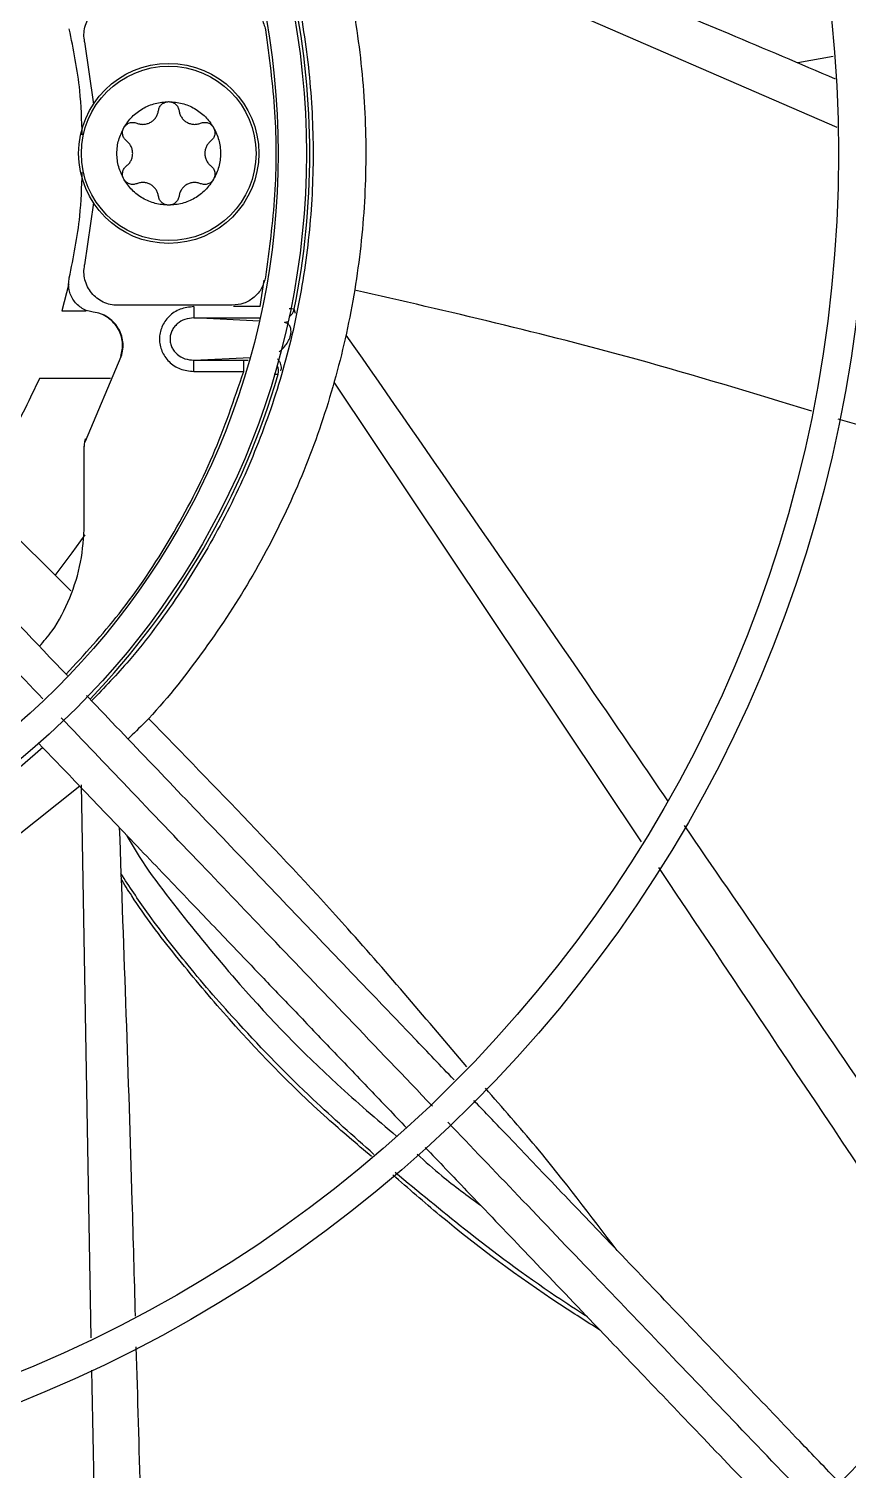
# Model space of a CAD drawing. Header units: inches. Extents: x 1229 to 1453, y -1023 to -720.
# Drawn here: x 1255.95 to 1258.81, y -749.87 to -744.82 of the extents above; entities that cross this region are included whole.
import ezdxf

# ---------------------------------------------------------------- set-up
doc = ezdxf.new("R2010")
doc.units = ezdxf.units.IN
doc.header["$MEASUREMENT"] = 0

msp = doc.modelspace()

# ---------------------------------------------------------------- linework, layer by layer
at = {"color": 18, "linetype": 'Continuous', "lineweight": 25, "true_color": 0x000000}
for p, q in [((1258.7742, -745.1707), (1256.9975, -744.3972)), ((1256.1434, -744.8704), (1256.1743, -745.088)), ((1258.7607, -744.9219), (1258.6368, -744.9438)), ((1256.1743, -745.4336), (1256.1434, -745.6512)), ((1256.0888, -745.7168), (1256.0636, -745.812)), ((1256.7576, -745.7969), (1256.7719, -745.7049)), ((1256.0636, -745.812), (1256.1487, -745.812)), ((1256.6594, -745.7923), (1256.2593, -745.7923)), ((1256.7576, -745.7969), (1256.6645, -745.7969)), ((1256.8808, -745.8209), (1256.8763, -745.8061)), ((1256.7545, -745.8479), (1256.5253, -745.8363)), ((1256.5253, -745.8363), (1256.7571, -745.8363)), ((1256.1467, -746.2679), (1256.2718, -745.9714)), ((1256.2718, -745.9714), (1256.2699, -745.9711)), ((1256.5253, -745.9845), (1256.7223, -745.9746)), ((1256.5253, -745.9845), (1256.6999, -745.9845)), ((1256.5253, -746.0239), (1256.6999, -746.0239)), ((1256.6999, -745.9845), (1256.715, -745.9845)), ((1256.2345, -746.0482), (1255.9856, -746.0482)), ((1258.0911, -747.6698), (1257.0162, -746.0608)), ((1256.1467, -746.2679), (1256.1467, -746.2598)), ((1256.1424, -746.2776), (1256.1424, -746.286)), ((1256.1424, -746.56), (1256.1424, -746.286)), ((1255.7519, -746.4491), (1256.0948, -746.792)), ((1255.9969, -747.3394), (1255.8912, -747.4322)), ((1256.1265, -747.4751), (1255.8912, -747.6627)), ((1256.1669, -749.4053), (1256.1324, -747.4705))]:
    msp.add_line(p, q, dxfattribs=at)
at = {"color": 18, "linetype": 'Continuous', "lineweight": 25, "true_color": 0x000000, "flags": 128}
for points in [[(1256.8548, -745.8502), (1256.8489, -745.8517), (1256.8422, -745.8523)], [(1256.0406, -746.7378), (1256.1003, -746.659), (1256.145, -746.5953)]]:
    msp.add_lwpolyline(points, dxfattribs=at)
at = {"color": 18, "linetype": 'Continuous', "lineweight": 25, "true_color": 0x000000}
for centre, radius in [((1254.1739, -745.2608), 11.7126), ((1254.1739, -745.2608), 8.5704), ((1254.1739, -745.2608), 8.472), ((1254.1739, -745.2608), 6.6478), ((1254.1739, -745.2608), 6.5493), ((1254.1739, -745.2608), 4.7037), ((1254.1739, -745.2608), 4.6053), ((1254.1739, -745.2608), 2.745), ((1254.1739, -745.2608), 2.6465), ((1256.4376, -745.2608), 0.315), ((1256.4376, -745.2608), 0.3053)]:
    msp.add_circle(centre, radius, dxfattribs=at)
for centre, radius, start, end in [((1254.1739, -745.2608), 2.7569, 348.5929, 11.4071), ((1256.8377, -745.7983), 0.0394, 302.4223, 348.5824), ((1256.7825, -746.0225), 0.0394, 343.7311, 29.8927), ((1254.1739, -745.2608), 2.7569, 316.1598, 343.7218), ((1254.1739, -745.2608), 12.9331, 283.26667, 346.73333)]:
    msp.add_arc(centre, radius, start, end, dxfattribs=at)
for points, knots in [([(1242.4643, -745.2608), (1242.4692, -745.0053), (1242.4788, -744.4944), (1242.5568, -743.7313), (1242.681, -742.9748), (1242.8553, -742.228), (1243.0778, -741.4942), (1243.3479, -740.7766), (1243.6644, -740.0781), (1244.0259, -739.4019), (1244.4308, -738.7507), (1244.8774, -738.1274), (1245.3639, -737.5347), (1245.8881, -736.975), (1246.4477, -736.4508), (1247.0405, -735.9644), (1247.6637, -735.5177), (1248.3149, -735.1128), (1248.9912, -734.7513), (1249.6896, -734.4349), (1250.4073, -734.1648), (1251.141, -733.9422), (1251.8878, -733.7681), (1252.6444, -733.6432), (1253.4075, -733.568), (1254.1739, -733.5429), (1254.9402, -733.568), (1255.7033, -733.6432), (1256.4599, -733.7681), (1257.2067, -733.9422), (1257.9404, -734.1648), (1258.6581, -734.4349), (1259.3565, -734.7513), (1260.0328, -735.1128), (1260.684, -735.5177), (1261.3073, -735.9644), (1261.9, -736.4508), (1262.4597, -736.975), (1262.9838, -737.5347), (1263.4703, -738.1274), (1263.9169, -738.7507), (1264.3218, -739.4019), (1264.6833, -740.0781), (1264.9998, -740.7766), (1265.2699, -741.4942), (1265.4924, -742.228), (1265.6667, -742.9748), (1265.7909, -743.7313), (1265.8689, -744.4944), (1265.8786, -745.0053), (1265.8834, -745.2608)], [0, 0, 0, 0, 0.020833, 0.041667, 0.0625, 0.083333, 0.104167, 0.125, 0.145833, 0.166667, 0.1875, 0.208333, 0.229167, 0.25, 0.270833, 0.291667, 0.3125, 0.333333, 0.354167, 0.375, 0.395833, 0.416667, 0.4375, 0.458333, 0.479167, 0.5, 0.520833, 0.541667, 0.5625, 0.583333, 0.604167, 0.625, 0.645833, 0.666667, 0.6875, 0.708333, 0.729167, 0.75, 0.770833, 0.791667, 0.8125, 0.833333, 0.854167, 0.875, 0.895833, 0.916667, 0.9375, 0.958333, 0.979167, 1, 1, 1, 1]), ([(1256.3877, -743.3086), (1256.4493, -743.3818), (1256.5775, -743.5342), (1256.74, -743.7901), (1256.8806, -744.0669), (1256.9907, -744.3574), (1257.0699, -744.6577), (1257.1172, -744.9646), (1257.132, -745.2748), (1257.1142, -745.5849), (1257.064, -745.8914), (1256.982, -746.191), (1256.8689, -746.4802), (1256.7266, -746.7564), (1256.5543, -747.0143), (1256.4094, -747.1997), (1256.3153, -747.2907), (1256.2954, -747.3099)], [0, 0, 0, 0, 0.065205, 0.135665, 0.206125, 0.276585, 0.347045, 0.417505, 0.487965, 0.558425, 0.628885, 0.699345, 0.769805, 0.840265, 0.910725, 0.981186, 1, 1, 1, 1]), ([(1256.2531, -743.4372), (1256.2992, -743.4904), (1256.4076, -743.6156), (1256.5512, -743.8338), (1256.686, -744.0854), (1256.7934, -744.3501), (1256.8732, -744.6243), (1256.9243, -744.9053), (1256.9463, -745.19), (1256.9389, -745.4755), (1256.9022, -745.7587), (1256.8365, -746.0366), (1256.7426, -746.3063), (1256.6216, -746.5651), (1256.4739, -746.8092), (1256.323, -747.0151), (1256.2126, -747.1301), (1256.168, -747.1766)], [0, 0, 0, 0, 0.051393, 0.120749, 0.190107, 0.259464, 0.328821, 0.398178, 0.467535, 0.536892, 0.606249, 0.675606, 0.744963, 0.81432, 0.883677, 0.953035, 1, 1, 1, 1]), ([(1256.9434, -744.2368), (1257.4281, -744.4373), (1258.0375, -744.6892), (1258.644, -744.9467), (1258.768, -744.9994)], [0, 0, 0, 0, 0.7955568, 1, 1, 1, 1]), ([(1256.1434, -744.8704), (1256.1423, -744.8617), (1256.14, -744.8445), (1256.1438, -744.8184), (1256.1529, -744.7938), (1256.1672, -744.7718), (1256.186, -744.7535), (1256.2084, -744.7398), (1256.2332, -744.731), (1256.2506, -744.7299), (1256.2593, -744.7293)], [0, 0, 0, 0, 0.125, 0.250001, 0.374997, 0.5, 0.624996, 0.749999, 0.875018, 1, 1, 1, 1]), ([(1256.6594, -744.7293), (1256.6732, -744.7307), (1256.701, -744.7336), (1256.7372, -744.7556), (1256.7649, -744.7877), (1256.7722, -744.8146), (1256.7759, -744.828)], [0, 0, 0, 0, 0.249982, 0.500003, 0.749993, 1, 1, 1, 1]), ([(1256.1353, -745.1963), (1256.1336, -745.1446), (1256.1295, -745.0195), (1256.1046, -744.8968), (1256.09, -744.8248)], [0, 0, 0, 0, 0.413893, 1, 1, 1, 1]), ([(1256.7759, -744.828), (1256.7886, -744.9238), (1256.814, -745.1154), (1256.814, -745.4062), (1256.7886, -745.5978), (1256.7759, -745.6936)], [0, 0, 0, 0, 0.333333, 0.666667, 1, 1, 1, 1]), ([(1256.2808, -745.1702), (1256.2897, -745.1571), (1256.3076, -745.131), (1256.3462, -745.1024), (1256.3902, -745.0833), (1256.4218, -745.0809), (1256.4376, -745.0797)], [0, 0, 0, 0, 0.25, 0.50001, 0.750001, 1, 1, 1, 1]), ([(1256.326, -745.1549), (1256.33, -745.1562), (1256.338, -745.1589), (1256.3508, -745.1594), (1256.3632, -745.1571), (1256.3749, -745.1521), (1256.3851, -745.1445), (1256.3932, -745.1348), (1256.3992, -745.1236), (1256.4009, -745.1153), (1256.4017, -745.1112)], [0, 0, 0, 0, 0.125011, 0.250006, 0.375015, 0.500015, 0.625016, 0.749997, 0.875001, 1, 1, 1, 1]), ([(1256.4017, -745.1112), (1256.4027, -745.1069), (1256.4048, -745.0984), (1256.4133, -745.0882), (1256.4246, -745.0811), (1256.4333, -745.0802), (1256.4376, -745.0797)], [0, 0, 0, 0, 0.250018, 0.500039, 0.749991, 1, 1, 1, 1]), ([(1256.4376, -745.0797), (1256.442, -745.0802), (1256.4507, -745.0811), (1256.462, -745.0882), (1256.4705, -745.0984), (1256.4726, -745.1069), (1256.4736, -745.1112)], [0, 0, 0, 0, 0.249996, 0.500014, 0.750022, 1, 1, 1, 1]), ([(1256.4376, -745.0797), (1256.4534, -745.0809), (1256.4851, -745.0833), (1256.5291, -745.1024), (1256.5676, -745.131), (1256.5855, -745.1571), (1256.5945, -745.1702)], [0, 0, 0, 0, 0.250018, 0.500003, 0.750006, 1, 1, 1, 1]), ([(1256.4736, -745.1112), (1256.4744, -745.1153), (1256.4761, -745.1236), (1256.482, -745.1348), (1256.4902, -745.1445), (1256.5004, -745.1521), (1256.512, -745.1571), (1256.5245, -745.1594), (1256.5373, -745.1589), (1256.5452, -745.1562), (1256.5492, -745.1549)], [0, 0, 0, 0, 0.125008, 0.249988, 0.374997, 0.499996, 0.624993, 0.749999, 0.874992, 1, 1, 1, 1]), ([(1256.2808, -745.1702), (1256.2834, -745.1667), (1256.2885, -745.1596), (1256.3003, -745.1534), (1256.3135, -745.1511), (1256.3218, -745.1536), (1256.326, -745.1549)], [0, 0, 0, 0, 0.24999, 0.499993, 0.749963, 1, 1, 1, 1]), ([(1256.5492, -745.1549), (1256.5534, -745.1536), (1256.5618, -745.1511), (1256.575, -745.1534), (1256.5868, -745.1596), (1256.5919, -745.1667), (1256.5945, -745.1702)], [0, 0, 0, 0, 0.2499487, 0.5000075, 0.7500107, 1, 1, 1, 1]), ([(1256.2808, -745.3513), (1256.2739, -745.3371), (1256.2602, -745.3085), (1256.2547, -745.2608), (1256.2602, -745.2131), (1256.2739, -745.1845), (1256.2808, -745.1702)], [0, 0, 0, 0, 0.25, 0.5, 0.75, 1, 1, 1, 1]), ([(1256.2901, -745.2171), (1256.2869, -745.2141), (1256.2806, -745.2081), (1256.2759, -745.1956), (1256.2755, -745.1822), (1256.279, -745.1742), (1256.2808, -745.1702)], [0, 0, 0, 0, 0.24999, 0.499996, 0.749992, 1, 1, 1, 1]), ([(1256.2901, -745.3045), (1256.2933, -745.3017), (1256.2996, -745.2961), (1256.3064, -745.2853), (1256.3107, -745.2734), (1256.3121, -745.2608), (1256.3107, -745.2482), (1256.3064, -745.2363), (1256.2996, -745.2255), (1256.2933, -745.2199), (1256.2901, -745.2171)], [0, 0, 0, 0, 0.125011, 0.250004, 0.375001, 0.5, 0.624999, 0.749996, 0.874989, 1, 1, 1, 1]), ([(1256.5852, -745.2171), (1256.582, -745.2199), (1256.5757, -745.2255), (1256.5689, -745.2363), (1256.5646, -745.2482), (1256.5632, -745.2608), (1256.5646, -745.2734), (1256.5689, -745.2853), (1256.5757, -745.2961), (1256.582, -745.3017), (1256.5852, -745.3045)], [0, 0, 0, 0, 0.125011, 0.250004, 0.375001, 0.5, 0.624999, 0.749996, 0.874989, 1, 1, 1, 1]), ([(1256.5945, -745.1702), (1256.5963, -745.1742), (1256.5998, -745.1822), (1256.5993, -745.1956), (1256.5947, -745.2081), (1256.5883, -745.2141), (1256.5852, -745.2171)], [0, 0, 0, 0, 0.250016, 0.500021, 0.750002, 1, 1, 1, 1]), ([(1256.5945, -745.1702), (1256.6013, -745.1845), (1256.6151, -745.2131), (1256.6206, -745.2608), (1256.6151, -745.3085), (1256.6013, -745.3371), (1256.5945, -745.3513)], [0, 0, 0, 0, 0.25, 0.5, 0.75, 1, 1, 1, 1]), ([(1265.8834, -745.2608), (1265.8786, -745.5163), (1265.8689, -746.0272), (1265.7909, -746.7903), (1265.6667, -747.5468), (1265.4924, -748.2936), (1265.2699, -749.0274), (1264.9998, -749.745), (1264.6833, -750.4435), (1264.3218, -751.1197), (1263.9169, -751.7709), (1263.4703, -752.3942), (1262.9838, -752.9869), (1262.4597, -753.5466), (1261.9, -754.0708), (1261.3073, -754.5572), (1260.684, -755.0039), (1260.0328, -755.4088), (1259.3565, -755.7703), (1258.6581, -756.0867), (1257.9404, -756.3568), (1257.2067, -756.5794), (1256.4599, -756.7535), (1255.7033, -756.8784), (1254.9402, -756.9536), (1254.1739, -756.9787), (1253.4075, -756.9536), (1252.6444, -756.8784), (1251.8878, -756.7535), (1251.141, -756.5794), (1250.4073, -756.3568), (1249.6896, -756.0867), (1248.9912, -755.7702), (1248.3149, -755.4088), (1247.6637, -755.0039), (1247.0405, -754.5572), (1246.4477, -754.0708), (1245.8881, -753.5466), (1245.3639, -752.9869), (1244.8774, -752.3942), (1244.4308, -751.7709), (1244.0259, -751.1197), (1243.6644, -750.4435), (1243.3479, -749.745), (1243.0778, -749.0274), (1242.8553, -748.2936), (1242.681, -747.5468), (1242.5568, -746.7903), (1242.4788, -746.0272), (1242.4692, -745.5163), (1242.4643, -745.2608)], [0, 0, 0, 0, 0.020833, 0.041667, 0.0625, 0.083333, 0.104167, 0.125, 0.145833, 0.166667, 0.1875, 0.208333, 0.229167, 0.25, 0.270833, 0.291667, 0.3125, 0.333333, 0.354167, 0.375, 0.395833, 0.416667, 0.4375, 0.458333, 0.479167, 0.5, 0.520833, 0.541667, 0.5625, 0.583333, 0.604167, 0.625, 0.645833, 0.666667, 0.6875, 0.708333, 0.729167, 0.75, 0.770833, 0.791667, 0.8125, 0.833333, 0.854167, 0.875, 0.895833, 0.916667, 0.9375, 0.958333, 0.979167, 1, 1, 1, 1]), ([(1256.2808, -745.3513), (1256.279, -745.3474), (1256.2755, -745.3394), (1256.2759, -745.326), (1256.2806, -745.3135), (1256.2869, -745.3075), (1256.2901, -745.3045)], [0, 0, 0, 0, 0.250008, 0.500004, 0.75001, 1, 1, 1, 1]), ([(1256.5852, -745.3045), (1256.5883, -745.3075), (1256.5947, -745.3135), (1256.5993, -745.326), (1256.5998, -745.3394), (1256.5963, -745.3474), (1256.5945, -745.3513)], [0, 0, 0, 0, 0.249998, 0.499979, 0.749984, 1, 1, 1, 1]), ([(1256.09, -745.6967), (1256.1046, -745.6248), (1256.1294, -745.5027), (1256.1335, -745.3783), (1256.1352, -745.3272)], [0, 0, 0, 0, 0.589248, 1, 1, 1, 1]), ([(1256.326, -745.3667), (1256.3218, -745.368), (1256.3135, -745.3705), (1256.3003, -745.3682), (1256.2885, -745.362), (1256.2834, -745.3549), (1256.2808, -745.3513)], [0, 0, 0, 0, 0.250037, 0.500007, 0.75001, 1, 1, 1, 1]), ([(1256.4376, -745.4419), (1256.4218, -745.4407), (1256.3902, -745.4383), (1256.3462, -745.4192), (1256.3076, -745.3906), (1256.2897, -745.3644), (1256.2808, -745.3513)], [0, 0, 0, 0, 0.2499995, 0.4999904, 0.7499998, 1, 1, 1, 1]), ([(1256.4017, -745.4104), (1256.4009, -745.4063), (1256.3992, -745.398), (1256.3932, -745.3868), (1256.3851, -745.3771), (1256.3749, -745.3695), (1256.3632, -745.3645), (1256.3508, -745.3622), (1256.338, -745.3627), (1256.33, -745.3654), (1256.326, -745.3667)], [0, 0, 0, 0, 0.1249992, 0.2500029, 0.374984, 0.4999854, 0.624985, 0.7499936, 0.8749892, 1, 1, 1, 1]), ([(1256.5945, -745.3513), (1256.5855, -745.3644), (1256.5676, -745.3906), (1256.5291, -745.4192), (1256.4851, -745.4383), (1256.4534, -745.4407), (1256.4376, -745.4419)], [0, 0, 0, 0, 0.249994, 0.499997, 0.749982, 1, 1, 1, 1]), ([(1256.5492, -745.3667), (1256.5452, -745.3654), (1256.5373, -745.3627), (1256.5245, -745.3622), (1256.512, -745.3645), (1256.5004, -745.3695), (1256.4902, -745.3771), (1256.482, -745.3868), (1256.4761, -745.398), (1256.4744, -745.4063), (1256.4736, -745.4104)], [0, 0, 0, 0, 0.125008, 0.250001, 0.375007, 0.500004, 0.625003, 0.750012, 0.874992, 1, 1, 1, 1]), ([(1256.5945, -745.3513), (1256.5919, -745.3549), (1256.5868, -745.362), (1256.575, -745.3682), (1256.5618, -745.3705), (1256.5534, -745.368), (1256.5492, -745.3667)], [0, 0, 0, 0, 0.249989, 0.499993, 0.750051, 1, 1, 1, 1]), ([(1256.4376, -745.4419), (1256.4333, -745.4414), (1256.4246, -745.4405), (1256.4133, -745.4334), (1256.4048, -745.4232), (1256.4027, -745.4147), (1256.4017, -745.4104)], [0, 0, 0, 0, 0.250008, 0.49996, 0.749981, 1, 1, 1, 1]), ([(1256.4736, -745.4104), (1256.4726, -745.4147), (1256.4705, -745.4232), (1256.462, -745.4334), (1256.4507, -745.4405), (1256.442, -745.4414), (1256.4376, -745.4419)], [0, 0, 0, 0, 0.249977, 0.4999854, 0.7500032, 1, 1, 1, 1]), ([(1256.2593, -745.7923), (1256.2506, -745.7917), (1256.2332, -745.7906), (1256.2084, -745.7818), (1256.186, -745.7681), (1256.1672, -745.7497), (1256.1529, -745.7278), (1256.1438, -745.7032), (1256.14, -745.6771), (1256.1423, -745.6599), (1256.1434, -745.6512)], [0, 0, 0, 0, 0.1249821, 0.2500004, 0.3750038, 0.5000003, 0.6250028, 0.7499994, 0.8749997, 1, 1, 1, 1]), ([(1256.174, -745.8163), (1256.1673, -745.8151), (1256.1537, -745.8126), (1256.135, -745.8036), (1256.1184, -745.7913), (1256.1049, -745.7756), (1256.0947, -745.7576), (1256.0887, -745.7378), (1256.0866, -745.7171), (1256.0888, -745.7035), (1256.09, -745.6967)], [0, 0, 0, 0, 0.124969, 0.250016, 0.374949, 0.50001, 0.62494, 0.750007, 0.87497, 1, 1, 1, 1]), ([(1256.7759, -745.6936), (1256.7722, -745.707), (1256.7649, -745.7339), (1256.7372, -745.766), (1256.701, -745.788), (1256.6732, -745.7909), (1256.6594, -745.7923)], [0, 0, 0, 0, 0.250007, 0.499997, 0.750018, 1, 1, 1, 1]), ([(1256.0832, -747.0878), (1255.9732, -746.9727), (1255.7581, -746.7477), (1255.4388, -746.4136), (1255.2028, -746.1666), (1255.0457, -746.0022), (1254.9672, -745.92), (1254.8831, -745.832), (1254.8252, -745.7714), (1254.7927, -745.7375)], [0, 0, 0, 0, 0.256103, 0.500516, 0.742267, 0.804636, 0.865497, 0.924706, 1, 1, 1, 1]), ([(1258.6861, -746.163), (1258.4819, -746.1005), (1257.9545, -745.939), (1257.417, -745.8148), (1257.0877, -745.7388)], [0, 0, 0, 0, 0.387334, 1, 1, 1, 1]), ([(1256.2718, -745.9714), (1256.2741, -745.963), (1256.2786, -745.9461), (1256.2781, -745.9196), (1256.2722, -745.8939), (1256.2607, -745.8702), (1256.2443, -745.8495), (1256.2236, -745.8331), (1256.1999, -745.8211), (1256.1827, -745.8179), (1256.174, -745.8163)], [0, 0, 0, 0, 0.124819, 0.249649, 0.374525, 0.499472, 0.624503, 0.749611, 0.874806, 1, 1, 1, 1]), ([(1256.2699, -745.9711), (1256.2719, -745.9635), (1256.2763, -745.9476), (1256.2765, -745.9219), (1256.2711, -745.8955), (1256.2593, -745.8704), (1256.2421, -745.8486), (1256.2207, -745.8324), (1256.2048, -745.8235), (1256.1963, -745.8215), (1256.1961, -745.8215)], [0, 0, 0, 0, 0.128053, 0.266042, 0.411621, 0.561418, 0.71143, 0.857608, 0.996504, 1, 1, 1, 1]), ([(1256.5253, -745.7969), (1256.5092, -745.7987), (1256.4773, -745.8022), (1256.4374, -745.8291), (1256.4154, -745.8607), (1256.4067, -745.8888), (1256.4045, -745.9104), (1256.4067, -745.932), (1256.4154, -745.9601), (1256.4374, -745.9917), (1256.4773, -746.0186), (1256.5092, -746.0221), (1256.5253, -746.0239)], [0, 0, 0, 0, 0.132079, 0.259805, 0.381601, 0.440895, 0.499999, 0.559043, 0.618398, 0.740195, 0.867921, 1, 1, 1, 1]), ([(1256.5253, -745.7969), (1256.5253, -745.802), (1256.5253, -745.8122), (1256.5253, -745.8251), (1256.5253, -745.8343), (1256.5253, -745.8356), (1256.5253, -745.8363)], [0, 0, 0, 0, 0.2500027, 0.5000004, 0.7499957, 1, 1, 1, 1]), ([(1256.8763, -745.8061), (1256.8753, -745.8058), (1256.874, -745.8055), (1256.8616, -745.8045), (1256.8583, -745.8042)], [0, 0, 0, 0, 0.732274, 1, 1, 1, 1]), ([(1255.9976, -747.1692), (1255.9147, -747.0825), (1255.7566, -746.9171), (1255.5332, -746.6833), (1255.3363, -746.4772), (1255.1662, -746.2992), (1255.0202, -746.1464), (1254.8958, -746.0163), (1254.797, -745.9129), (1254.7393, -745.8525), (1254.7164, -745.8285)], [0, 0, 0, 0, 0.1943214, 0.3704577, 0.5233705, 0.6554348, 0.7687193, 0.8650902, 0.9463458, 1, 1, 1, 1]), ([(1256.5253, -745.8363), (1256.5149, -745.8373), (1256.494, -745.8392), (1256.4708, -745.8529), (1256.4566, -745.8679), (1256.4484, -745.881), (1256.4434, -745.8953), (1256.4417, -745.9104), (1256.4434, -745.9255), (1256.4484, -745.9398), (1256.4566, -745.9529), (1256.4708, -745.9679), (1256.494, -745.9816), (1256.5149, -745.9835), (1256.5253, -745.9845)], [0, 0, 0, 0, 0.127647, 0.253731, 0.317938, 0.377881, 0.439688, 0.499999, 0.560305, 0.622116, 0.682044, 0.746269, 0.872353, 1, 1, 1, 1]), ([(1256.8239, -745.9551), (1256.827, -745.9525), (1256.8342, -745.9468), (1256.845, -745.9346), (1256.8543, -745.9211), (1256.8595, -745.91), (1256.8617, -745.9042), (1256.8627, -745.901), (1256.8635, -745.8978), (1256.8642, -745.8946), (1256.8647, -745.8917), (1256.8651, -745.8882), (1256.8655, -745.8805), (1256.8643, -745.8734), (1256.8612, -745.8647), (1256.8561, -745.8584), (1256.8494, -745.8538), (1256.8446, -745.8528), (1256.8422, -745.8523)], [0, 0, 0, 0, 0.125667, 0.285709, 0.38249, 0.41798, 0.427526, 0.435847, 0.443425, 0.450875, 0.458843, 0.466921, 0.483322, 0.547434, 0.611137, 0.740131, 0.869232, 1, 1, 1, 1]), ([(1257.0573, -745.8967), (1257.3568, -746.3274), (1257.7336, -746.8695), (1258.1051, -747.4146), (1258.1814, -747.5266)], [0, 0, 0, 0, 0.794562, 1, 1, 1, 1]), ([(1256.0788, -747.0833), (1256.1423, -747.0142), (1256.2793, -746.8653), (1256.45, -746.6067), (1256.5984, -746.3229), (1256.6663, -746.1228), (1256.6999, -746.0239)], [0, 0, 0, 0, 0.226919, 0.489144, 0.747424, 1, 1, 1, 1]), ([(1256.5253, -746.0239), (1256.5253, -746.0188), (1256.5253, -746.0086), (1256.5253, -745.9957), (1256.5253, -745.9865), (1256.5253, -745.9852), (1256.5253, -745.9845)], [0, 0, 0, 0, 0.2500031, 0.5000001, 0.7499959, 1, 1, 1, 1]), ([(1256.6999, -746.0239), (1256.6999, -746.0188), (1256.6999, -746.0086), (1256.6999, -745.9957), (1256.6999, -745.9865), (1256.6999, -745.9852), (1256.6999, -745.9845)], [0, 0, 0, 0, 0.2500031, 0.5000001, 0.7499959, 1, 1, 1, 1]), ([(1256.8301, -746.0212), (1256.8307, -746.0186), (1256.832, -746.013), (1256.8315, -746.004), (1256.8289, -745.9949), (1256.8244, -745.9868), (1256.82, -745.9827), (1256.818, -745.9808)], [0, 0, 0, 0, 0.184963, 0.385442, 0.597774, 0.81651, 1, 1, 1, 1]), ([(1255.9856, -746.0482), (1255.9526, -746.1185), (1255.8865, -746.259), (1255.7968, -746.3857), (1255.7519, -746.4491)], [0, 0, 0, 0, 0.499998, 1, 1, 1, 1]), ([(1256.8061, -746.033), (1256.8079, -746.0331), (1256.8172, -746.0337), (1256.8189, -746.0336), (1256.8203, -746.0336)], [0, 0, 0, 0, 0.19811, 1, 1, 1, 1]), ([(1260.5304, -746.816), (1260.3501, -746.7423), (1259.8595, -746.5416), (1259.2738, -746.335), (1258.8654, -746.2157), (1258.7786, -746.1904)], [0, 0, 0, 0, 0.314017, 0.854273, 1, 1, 1, 1]), ([(1256.1467, -746.2598), (1256.1454, -746.2626), (1256.1429, -746.2683), (1256.1425, -746.2745), (1256.1424, -746.2776)], [0, 0, 0, 0, 0.499994, 1, 1, 1, 1]), ([(1256.1424, -746.286), (1256.1425, -746.2829), (1256.1429, -746.2766), (1256.1454, -746.2708), (1256.1467, -746.2679)], [0, 0, 0, 0, 0.500207, 1, 1, 1, 1]), ([(1255.9855, -746.9856), (1256.0007, -746.9681), (1256.0448, -746.9175), (1256.0945, -746.8173), (1256.135, -746.6916), (1256.1399, -746.6039), (1256.1424, -746.56)], [0, 0, 0, 0, 0.1500946, 0.433399, 0.7166994, 1, 1, 1, 1]), ([(1257.4352, -748.5026), (1257.3889, -748.4542), (1257.2878, -748.3484), (1257.0375, -748.0864), (1256.6803, -747.7127), (1256.3529, -747.37), (1256.1747, -747.1836), (1256.1498, -747.1576)], [0, 0, 0, 0, 0.10835, 0.23655, 0.585439, 0.942123, 1, 1, 1, 1]), ([(1257.3601, -748.595), (1257.2613, -748.4916), (1257.0732, -748.2948), (1256.8037, -748.0128), (1256.547, -747.7441), (1256.3025, -747.4883), (1256.1391, -747.3173), (1256.0619, -747.2365)], [0, 0, 0, 0, 0.228868, 0.435815, 0.623228, 0.822029, 1, 1, 1, 1]), ([(1257.4802, -748.4572), (1257.3428, -748.2948), (1256.987, -747.8746), (1256.6026, -747.4802), (1256.3667, -747.2382)], [0, 0, 0, 0, 0.386297, 1, 1, 1, 1]), ([(1255.9852, -747.3273), (1256.0406, -747.3852), (1256.1587, -747.5087), (1256.3342, -747.6924), (1256.5049, -747.8711), (1256.6461, -748.0188), (1256.7667, -748.145), (1256.8785, -748.262), (1257.0044, -748.3938), (1257.1361, -748.5316), (1257.226, -748.6256), (1257.2687, -748.6703)], [0, 0, 0, 0, 0.129134, 0.275254, 0.409585, 0.527882, 0.605045, 0.691582, 0.789421, 0.899809, 1, 1, 1, 1]), ([(1256.2648, -747.6198), (1256.2806, -748.0556), (1256.3012, -748.6255), (1256.3165, -749.1952), (1256.3201, -749.3292)], [0, 0, 0, 0, 0.764752, 1, 1, 1, 1]), ([(1258.2402, -747.6128), (1258.4394, -747.9039), (1258.8137, -748.4509), (1259.1832, -748.9997), (1259.3561, -749.2565)], [0, 0, 0, 0, 0.532089, 1, 1, 1, 1]), ([(1256.2897, -747.6458), (1256.2907, -747.6476), (1256.3437, -747.7453), (1256.4782, -747.9199), (1256.718, -748.213), (1256.9708, -748.4743), (1257.1642, -748.6399), (1257.2343, -748.6998)], [0, 0, 0, 0, 0.004362, 0.233887, 0.462782, 0.805496, 1, 1, 1, 1]), ([(1257.1553, -748.7636), (1257.0835, -748.6999), (1256.9192, -748.554), (1256.7025, -748.3324), (1256.5108, -748.112), (1256.3734, -747.9366), (1256.3002, -747.826), (1256.2702, -747.7809)], [0, 0, 0, 0, 0.216617, 0.495989, 0.699866, 0.877434, 1, 1, 1, 1]), ([(1259.2452, -749.3945), (1259.223, -749.3615), (1258.8587, -748.8178), (1258.494, -748.2724), (1258.1515, -747.7601)], [0, 0, 0, 0, 0.060733, 1, 1, 1, 1]), ([(1257.1465, -748.7707), (1257.0945, -748.7268), (1256.91, -748.5708), (1256.6825, -748.3339), (1256.4605, -748.069), (1256.3403, -747.9127), (1256.2831, -747.8184), (1256.2708, -747.7981)], [0, 0, 0, 0, 0.155108, 0.550215, 0.747896, 0.945655, 1, 1, 1, 1]), ([(1258.0057, -749.0996), (1257.9129, -748.9776), (1257.7653, -748.7833), (1257.6045, -748.6), (1257.5447, -748.5319)], [0, 0, 0, 0, 0.628598, 1, 1, 1, 1]), ([(1258.7796, -749.9095), (1258.7344, -749.8622), (1258.6187, -749.7411), (1258.4206, -749.5338), (1258.195, -749.2978), (1257.9762, -749.0687), (1257.7832, -748.8668), (1257.6287, -748.7051), (1257.5382, -748.6104), (1257.5041, -748.5748)], [0, 0, 0, 0, 0.106777, 0.27357, 0.467155, 0.637763, 0.78802, 0.920207, 1, 1, 1, 1]), ([(1258.7023, -749.9995), (1258.6101, -749.9031), (1258.432, -749.7167), (1258.1728, -749.4455), (1257.9174, -749.1782), (1257.6663, -748.9154), (1257.4957, -748.7369), (1257.4138, -748.6512)], [0, 0, 0, 0, 0.215401, 0.416421, 0.60434, 0.810084, 1, 1, 1, 1]), ([(1257.3343, -748.7389), (1257.3826, -748.7895), (1257.4986, -748.9109), (1257.6906, -749.1118), (1257.8974, -749.3283), (1258.1059, -749.5464), (1258.314, -749.7641), (1258.4842, -749.9423), (1258.5851, -750.0479), (1258.6105, -750.0744)], [0, 0, 0, 0, 0.11322, 0.271448, 0.450246, 0.598735, 0.76149, 0.940153, 1, 1, 1, 1]), ([(1257.3062, -748.7628), (1257.3346, -748.7884), (1257.405, -748.8518), (1257.4819, -748.9079), (1257.5277, -748.9414)], [0, 0, 0, 0, 0.403279, 1, 1, 1, 1]), ([(1257.9454, -749.3785), (1257.8982, -749.3486), (1257.7037, -749.2254), (1257.4605, -749.0447), (1257.2756, -748.8828), (1257.2211, -748.835)], [0, 0, 0, 0, 0.184185, 0.759429, 1, 1, 1, 1]), ([(1257.9013, -749.3323), (1257.8646, -749.3085), (1257.7165, -749.2126), (1257.4916, -749.0449), (1257.3099, -748.8941), (1257.2298, -748.8275)], [0, 0, 0, 0, 0.155681, 0.627692, 1, 1, 1, 1]), ([(1256.3231, -749.4374), (1256.3333, -749.7901), (1256.3524, -750.4523), (1256.3666, -751.1135), (1256.3732, -751.4225)], [0, 0, 0, 0, 0.532574, 1, 1, 1, 1]), ([(1256.2053, -751.4825), (1256.2046, -751.4419), (1256.192, -750.7885), (1256.1801, -750.1335), (1256.169, -749.5191)], [0, 0, 0, 0, 0.06208, 1, 1, 1, 1])]:
    msp.add_open_spline(points, degree=3, knots=knots, dxfattribs=at)

doc.saveas('drawing.dxf')
